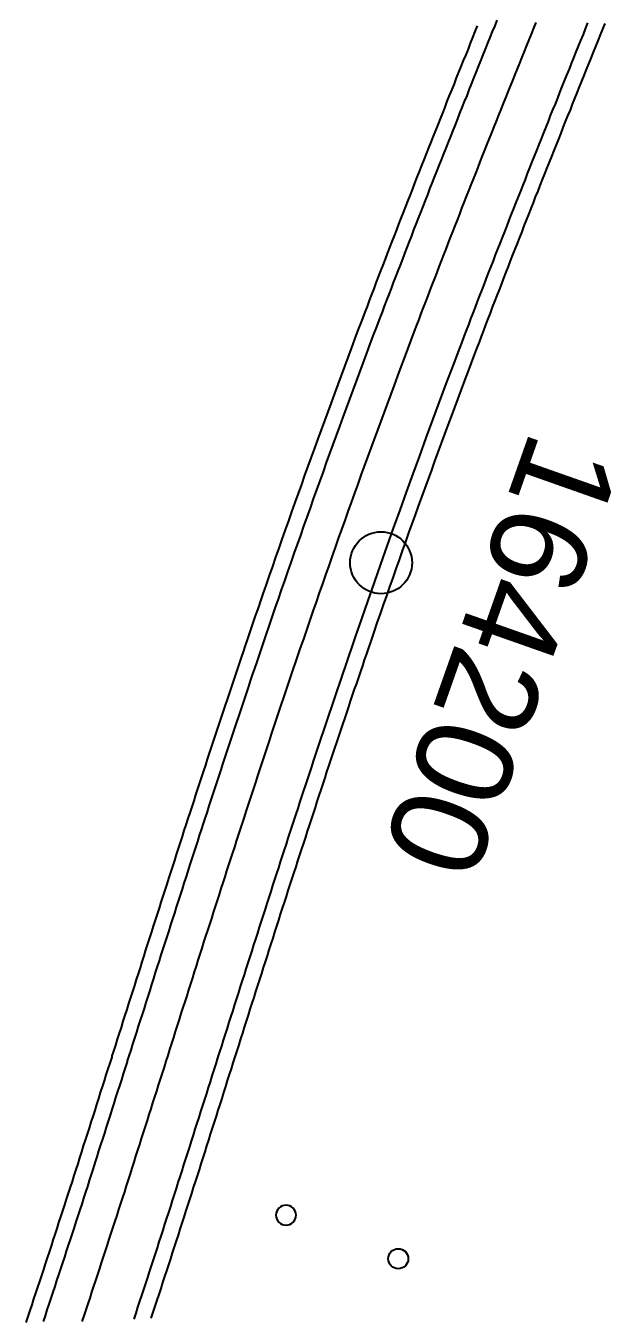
# Model space of a CAD drawing. Extents: x 2610184 to 2620710, y 1263771 to 1270672.
# Drawn here: x 2612141.7 to 2612188.9, y 1269982.1 to 1270086.4 of the extents above; entities that cross this region are included whole.
import ezdxf

# ---------------------------------------------------------------- set-up
doc = ezdxf.new("R2010")
doc.units = 0
doc.header["$LTSCALE"] = 5
doc.linetypes.add('DASHDOT', pattern=[10, 5, -2.5, 0, -2.5])
doc.layers.get('0').update_dxf_attribs({"color": 1, "linetype": 'CONTINUOUS'})
doc.layers.add('GRUNDRISS_77', color=7, linetype='CONTINUOUS')
doc.styles.add('ARIAL', font='')
doc.styles.get('ARIAL').set_extended_font_data('Arial')

# ---------------------------------------------------------------- blocks, each defined once
blk = doc.blocks.new('CDWK_PTTYP10')
at = {"color": 0}
blk.add_circle((0, 0), 0.5, dxfattribs=at)

msp = doc.modelspace()

# ---------------------------------------------------------------- linework, layer by layer
at = {"layer": 'GRUNDRISS_77', "color": 1, "linetype": 'CONTINUOUS'}
for points in [[(2612178.15, 1270086.41), (2612177.96, 1270085.94), (2612177.77, 1270085.47), (2612177.58, 1270085), (2612177.4, 1270084.53), (2612177.21, 1270084.06), (2612177.02, 1270083.6), (2612176.83, 1270083.13), (2612176.64, 1270082.66), (2612176.45, 1270082.19), (2612176.27, 1270081.72), (2612176.08, 1270081.25), (2612175.89, 1270080.78), (2612175.7, 1270080.31), (2612175.52, 1270079.84), (2612175.33, 1270079.36), (2612175.14, 1270078.89), (2612174.95, 1270078.42), (2612174.77, 1270077.95), (2612174.58, 1270077.48), (2612174.39, 1270077.01), (2612174.21, 1270076.54), (2612174.02, 1270076.07), (2612173.84, 1270075.59), (2612173.65, 1270075.12), (2612173.46, 1270074.65), (2612173.28, 1270074.18), (2612173.09, 1270073.71), (2612172.91, 1270073.23), (2612172.72, 1270072.76), (2612172.54, 1270072.29), (2612172.35, 1270071.82), (2612172.17, 1270071.34), (2612171.98, 1270070.87), (2612171.8, 1270070.4), (2612171.62, 1270069.92), (2612171.43, 1270069.45), (2612171.25, 1270068.98), (2612171.07, 1270068.5), (2612170.88, 1270068.03), (2612170.7, 1270067.55), (2612170.52, 1270067.08), (2612170.34, 1270066.61), (2612170.15, 1270066.13), (2612169.97, 1270065.66), (2612169.79, 1270065.18), (2612169.61, 1270064.71), (2612169.43, 1270064.23), (2612169.25, 1270063.75), (2612169.07, 1270063.28, 0.00772), (2612160.59, 1270039.81, 0.000027), (2612160.56, 1270039.72), (2612160.4, 1270039.24), (2612160.23, 1270038.76), (2612160.07, 1270038.28), (2612159.9, 1270037.8), (2612159.74, 1270037.32), (2612159.58, 1270036.84), (2612159.41, 1270036.36), (2612159.25, 1270035.87), (2612159.09, 1270035.39), (2612158.92, 1270034.91), (2612158.76, 1270034.43), (2612158.6, 1270033.95), (2612158.44, 1270033.47), (2612158.28, 1270032.98), (2612158.12, 1270032.5), (2612157.95, 1270032.02), (2612157.79, 1270031.54), (2612157.63, 1270031.06), (2612157.47, 1270030.58), (2612157.31, 1270030.09), (2612157.15, 1270029.61), (2612156.99, 1270029.13), (2612156.84, 1270028.65), (2612156.68, 1270028.17), (2612156.52, 1270027.69), (2612156.36, 1270027.2), (2612156.2, 1270026.72), (2612156.04, 1270026.24), (2612155.89, 1270025.76), (2612155.73, 1270025.28), (2612155.57, 1270024.8), (2612155.41, 1270024.31), (2612155.26, 1270023.83), (2612155.1, 1270023.35), (2612154.94, 1270022.87), (2612154.79, 1270022.39), (2612154.63, 1270021.9), (2612154.47, 1270021.42), (2612154.32, 1270020.94), (2612154.16, 1270020.46), (2612154.01, 1270019.98), (2612153.85, 1270019.5), (2612153.7, 1270019.02), (2612153.54, 1270018.53), (2612153.39, 1270018.05), (2612153.23, 1270017.57), (2612153.08, 1270017.09), (2612152.92, 1270016.61), (2612152.77, 1270016.13), (2612152.61, 1270015.64), (2612152.46, 1270015.16), (2612152.31, 1270014.68), (2612152.15, 1270014.2), (2612152, 1270013.72), (2612151.85, 1270013.24), (2612151.69, 1270012.76), (2612151.54, 1270012.28), (2612151.38, 1270011.79), (2612151.23, 1270011.31), (2612151.08, 1270010.83), (2612150.93, 1270010.35), (2612150.77, 1270009.87), (2612150.62, 1270009.39), (2612150.47, 1270008.91), (2612150.31, 1270008.43), (2612150.16, 1270007.95), (2612150.01, 1270007.47), (2612149.86, 1270006.99), (2612149.7, 1270006.51), (2612149.55, 1270006.03), (2612149.4, 1270005.54), (2612149.25, 1270005.06), (2612149.09, 1270004.58), (2612148.94, 1270004.1), (2612148.79, 1270003.62), (2612148.66, 1270003.23), (2612148.64, 1270003.14), (2612148.48, 1270002.66), (2612148.33, 1270002.18), (2612148.18, 1270001.71), (2612148.03, 1270001.23), (2612147.88, 1270000.75), (2612147.72, 1270000.27), (2612147.57, 1269999.79), (2612147.42, 1269999.31), (2612147.27, 1269998.83), (2612147.12, 1269998.35), (2612146.96, 1269997.88), (2612146.81, 1269997.4), (2612146.66, 1269996.92), (2612146.51, 1269996.44), (2612146.35, 1269995.96), (2612146.2, 1269995.49), (2612146.05, 1269995.01), (2612145.9, 1269994.53), (2612145.74, 1269994.06), (2612145.59, 1269993.58), (2612145.44, 1269993.1), (2612145.29, 1269992.63), (2612145.13, 1269992.15), (2612144.98, 1269991.67), (2612144.83, 1269991.2), (2612144.67, 1269990.72), (2612144.52, 1269990.25), (2612144.36, 1269989.77), (2612144.21, 1269989.3), (2612144.06, 1269988.82), (2612143.9, 1269988.35), (2612143.75, 1269987.87), (2612143.59, 1269987.4), (2612143.44, 1269986.92), (2612143.28, 1269986.45), (2612143.13, 1269985.98), (2612142.97, 1269985.5), (2612142.81, 1269985.03), (2612142.66, 1269984.56), (2612142.5, 1269984.08), (2612142.34, 1269983.61), (2612142.19, 1269983.14), (2612142.03, 1269982.67), (2612141.87, 1269982.2), (2612141.71, 1269981.72)], [(2612179.73, 1270086.86), (2612179.55, 1270086.39), (2612179.36, 1270085.93), (2612179.17, 1270085.46), (2612178.98, 1270084.99), (2612178.79, 1270084.52), (2612178.6, 1270084.05), (2612178.41, 1270083.58), (2612178.23, 1270083.11), (2612178.04, 1270082.64), (2612177.85, 1270082.17), (2612177.66, 1270081.7), (2612177.47, 1270081.23), (2612177.29, 1270080.76), (2612177.1, 1270080.29), (2612176.91, 1270079.82), (2612176.72, 1270079.35), (2612176.54, 1270078.88), (2612176.35, 1270078.41), (2612176.16, 1270077.94), (2612175.98, 1270077.47), (2612175.79, 1270077), (2612175.6, 1270076.53), (2612175.42, 1270076.06), (2612175.23, 1270075.59), (2612175.04, 1270075.12), (2612174.86, 1270074.65), (2612174.67, 1270074.18), (2612174.49, 1270073.7), (2612174.3, 1270073.23), (2612174.12, 1270072.76), (2612173.93, 1270072.29), (2612173.75, 1270071.82), (2612173.56, 1270071.34), (2612173.38, 1270070.87), (2612173.2, 1270070.4), (2612173.01, 1270069.93), (2612172.83, 1270069.45), (2612172.65, 1270068.98), (2612172.46, 1270068.51), (2612172.28, 1270068.03), (2612172.1, 1270067.56), (2612171.91, 1270067.09), (2612171.73, 1270066.61), (2612171.55, 1270066.14), (2612171.37, 1270065.67), (2612171.19, 1270065.19), (2612171.01, 1270064.72), (2612170.82, 1270064.24), (2612170.64, 1270063.77), (2612170.46, 1270063.29), (2612170.28, 1270062.82, 0.00772), (2612161.82, 1270039.38, 0.000027), (2612161.79, 1270039.3), (2612161.63, 1270038.82), (2612161.46, 1270038.34), (2612161.3, 1270037.86), (2612161.13, 1270037.38), (2612160.97, 1270036.9), (2612160.81, 1270036.42), (2612160.64, 1270035.94), (2612160.48, 1270035.46), (2612160.32, 1270034.98), (2612160.16, 1270034.5), (2612159.99, 1270034.01), (2612159.83, 1270033.53), (2612159.67, 1270033.05), (2612159.51, 1270032.57), (2612159.35, 1270032.09), (2612159.19, 1270031.61), (2612159.03, 1270031.13), (2612158.87, 1270030.65), (2612158.71, 1270030.17), (2612158.55, 1270029.69), (2612158.39, 1270029.2), (2612158.23, 1270028.72), (2612158.07, 1270028.24), (2612157.91, 1270027.76), (2612157.75, 1270027.28), (2612157.59, 1270026.8), (2612157.44, 1270026.32), (2612157.28, 1270025.84), (2612157.12, 1270025.35), (2612156.96, 1270024.87), (2612156.81, 1270024.39), (2612156.65, 1270023.91), (2612156.49, 1270023.43), (2612156.34, 1270022.95), (2612156.18, 1270022.47), (2612156.02, 1270021.99), (2612155.87, 1270021.5), (2612155.71, 1270021.02), (2612155.56, 1270020.54), (2612155.4, 1270020.06), (2612155.24, 1270019.58), (2612155.09, 1270019.1), (2612154.93, 1270018.62), (2612154.78, 1270018.14), (2612154.62, 1270017.65), (2612154.47, 1270017.17), (2612154.32, 1270016.69), (2612154.16, 1270016.21), (2612154.01, 1270015.73), (2612153.85, 1270015.25), (2612153.7, 1270014.77), (2612153.54, 1270014.29), (2612153.39, 1270013.81), (2612153.24, 1270013.32), (2612153.08, 1270012.84), (2612152.93, 1270012.36), (2612152.78, 1270011.88), (2612152.62, 1270011.4), (2612152.47, 1270010.92), (2612152.32, 1270010.44), (2612152.16, 1270009.96), (2612152.01, 1270009.48), (2612151.86, 1270009), (2612151.71, 1270008.52), (2612151.55, 1270008.03), (2612151.4, 1270007.55), (2612151.25, 1270007.07), (2612151.09, 1270006.59), (2612150.94, 1270006.11), (2612150.79, 1270005.63), (2612150.64, 1270005.15), (2612150.48, 1270004.67), (2612150.33, 1270004.19), (2612150.18, 1270003.71), (2612150.03, 1270003.23), (2612149.9, 1270002.83), (2612149.88, 1270002.75), (2612149.72, 1270002.27), (2612149.57, 1270001.79), (2612149.42, 1270001.31), (2612149.27, 1270000.83), (2612149.12, 1270000.35), (2612148.96, 1269999.87), (2612148.81, 1269999.4), (2612148.66, 1269998.92), (2612148.51, 1269998.44), (2612148.35, 1269997.96), (2612148.2, 1269997.48), (2612148.05, 1269997), (2612147.9, 1269996.52), (2612147.75, 1269996.05), (2612147.59, 1269995.57), (2612147.44, 1269995.09), (2612147.29, 1269994.61), (2612147.14, 1269994.14), (2612146.98, 1269993.66), (2612146.83, 1269993.18), (2612146.68, 1269992.7), (2612146.52, 1269992.23), (2612146.37, 1269991.75), (2612146.22, 1269991.27), (2612146.06, 1269990.8), (2612145.91, 1269990.32), (2612145.75, 1269989.85), (2612145.6, 1269989.37), (2612145.45, 1269988.89), (2612145.29, 1269988.42), (2612145.14, 1269987.94), (2612144.98, 1269987.47), (2612144.83, 1269986.99), (2612144.67, 1269986.52), (2612144.52, 1269986.04), (2612144.36, 1269985.57), (2612144.2, 1269985.1), (2612144.05, 1269984.62), (2612143.89, 1269984.15), (2612143.73, 1269983.68), (2612143.58, 1269983.2), (2612143.42, 1269982.73), (2612143.26, 1269982.26), (2612143.1, 1269981.78)], [(2612146.27, 1269981.78), (2612146.42, 1269982.26), (2612146.58, 1269982.73), (2612146.74, 1269983.21), (2612146.9, 1269983.68), (2612147.05, 1269984.16), (2612147.21, 1269984.63), (2612147.37, 1269985.11), (2612147.52, 1269985.59), (2612147.68, 1269986.06), (2612147.83, 1269986.54), (2612147.99, 1269987.01), (2612148.14, 1269987.49), (2612148.3, 1269987.97), (2612148.45, 1269988.45), (2612148.61, 1269988.92), (2612148.76, 1269989.4), (2612148.92, 1269989.88), (2612149.07, 1269990.35), (2612149.23, 1269990.83), (2612149.38, 1269991.31), (2612149.53, 1269991.79), (2612149.69, 1269992.27), (2612149.84, 1269992.74), (2612149.99, 1269993.22), (2612150.15, 1269993.7), (2612150.3, 1269994.18), (2612150.45, 1269994.66), (2612150.6, 1269995.14), (2612150.76, 1269995.61), (2612150.91, 1269996.09), (2612151.06, 1269996.57), (2612151.21, 1269997.05), (2612151.37, 1269997.53), (2612151.52, 1269998.01), (2612151.67, 1269998.49), (2612151.82, 1269998.97), (2612151.97, 1269999.45), (2612152.13, 1269999.93), (2612152.28, 1270000.4), (2612152.43, 1270000.88), (2612152.58, 1270001.36), (2612152.74, 1270001.84), (2612152.76, 1270001.93), (2612152.89, 1270002.32), (2612153.04, 1270002.8), (2612153.19, 1270003.28), (2612153.34, 1270003.76), (2612153.5, 1270004.24), (2612153.65, 1270004.72), (2612153.8, 1270005.2), (2612153.95, 1270005.69), (2612154.11, 1270006.17), (2612154.26, 1270006.65), (2612154.41, 1270007.13), (2612154.56, 1270007.61), (2612154.72, 1270008.09), (2612154.87, 1270008.57), (2612155.02, 1270009.05), (2612155.18, 1270009.53), (2612155.33, 1270010.01), (2612155.48, 1270010.49), (2612155.63, 1270010.97), (2612155.79, 1270011.45), (2612155.94, 1270011.93), (2612156.09, 1270012.41), (2612156.25, 1270012.89), (2612156.4, 1270013.37), (2612156.56, 1270013.85), (2612156.71, 1270014.33), (2612156.86, 1270014.81), (2612157.02, 1270015.29), (2612157.17, 1270015.77), (2612157.33, 1270016.26), (2612157.48, 1270016.74), (2612157.64, 1270017.22), (2612157.79, 1270017.7), (2612157.94, 1270018.18), (2612158.1, 1270018.66), (2612158.25, 1270019.14), (2612158.41, 1270019.62), (2612158.57, 1270020.1), (2612158.72, 1270020.58), (2612158.88, 1270021.06), (2612159.03, 1270021.54), (2612159.19, 1270022.02), (2612159.35, 1270022.5), (2612159.5, 1270022.98), (2612159.66, 1270023.46), (2612159.82, 1270023.94), (2612159.97, 1270024.42), (2612160.13, 1270024.9), (2612160.29, 1270025.38), (2612160.44, 1270025.86), (2612160.6, 1270026.34), (2612160.76, 1270026.82), (2612160.92, 1270027.3), (2612161.08, 1270027.78), (2612161.24, 1270028.26), (2612161.4, 1270028.74), (2612161.55, 1270029.22), (2612161.71, 1270029.7), (2612161.87, 1270030.18), (2612162.03, 1270030.66), (2612162.19, 1270031.14), (2612162.35, 1270031.62), (2612162.51, 1270032.1), (2612162.68, 1270032.58), (2612162.84, 1270033.06), (2612163, 1270033.54), (2612163.16, 1270034.02), (2612163.32, 1270034.5), (2612163.48, 1270034.97), (2612163.65, 1270035.45), (2612163.81, 1270035.93), (2612163.97, 1270036.41), (2612164.14, 1270036.89), (2612164.3, 1270037.37), (2612164.46, 1270037.85), (2612164.63, 1270038.33, -0.000027), (2612164.66, 1270038.41, -0.00772), (2612173.09, 1270061.76), (2612173.27, 1270062.23), (2612173.45, 1270062.7), (2612173.63, 1270063.17), (2612173.81, 1270063.65), (2612173.99, 1270064.12), (2612174.17, 1270064.59), (2612174.35, 1270065.07), (2612174.53, 1270065.54), (2612174.71, 1270066.01), (2612174.9, 1270066.48), (2612175.08, 1270066.95), (2612175.26, 1270067.43), (2612175.44, 1270067.9), (2612175.63, 1270068.37), (2612175.81, 1270068.84), (2612175.99, 1270069.31), (2612176.17, 1270069.78), (2612176.36, 1270070.25), (2612176.54, 1270070.72), (2612176.73, 1270071.2), (2612176.91, 1270071.67), (2612177.1, 1270072.14), (2612177.28, 1270072.61), (2612177.47, 1270073.08), (2612177.65, 1270073.55), (2612177.84, 1270074.02), (2612178.02, 1270074.49), (2612178.21, 1270074.96), (2612178.39, 1270075.43), (2612178.58, 1270075.9), (2612178.76, 1270076.37), (2612178.95, 1270076.84), (2612179.14, 1270077.31), (2612179.32, 1270077.77), (2612179.51, 1270078.24), (2612179.7, 1270078.71), (2612179.88, 1270079.18), (2612180.07, 1270079.65), (2612180.26, 1270080.12), (2612180.45, 1270080.59), (2612180.63, 1270081.06), (2612180.82, 1270081.53), (2612181.01, 1270081.99), (2612181.2, 1270082.46), (2612181.39, 1270082.93), (2612181.57, 1270083.4), (2612181.76, 1270083.87), (2612181.95, 1270084.34), (2612182.14, 1270084.8), (2612182.33, 1270085.27), (2612182.52, 1270085.74), (2612182.71, 1270086.21), (2612182.89, 1270086.68)], [(2612188.45, 1270086.6), (2612188.26, 1270086.14), (2612188.07, 1270085.67), (2612187.88, 1270085.2), (2612187.69, 1270084.74), (2612187.5, 1270084.27), (2612187.32, 1270083.8), (2612187.13, 1270083.34), (2612186.94, 1270082.87), (2612186.75, 1270082.4), (2612186.56, 1270081.94), (2612186.38, 1270081.47), (2612186.19, 1270081), (2612186, 1270080.54), (2612185.81, 1270080.07), (2612185.63, 1270079.6), (2612185.44, 1270079.13), (2612185.25, 1270078.67), (2612185.06, 1270078.2), (2612184.88, 1270077.73), (2612184.69, 1270077.26), (2612184.5, 1270076.8), (2612184.32, 1270076.33), (2612184.13, 1270075.86), (2612183.95, 1270075.39), (2612183.76, 1270074.93), (2612183.57, 1270074.46), (2612183.39, 1270073.99), (2612183.2, 1270073.52), (2612183.02, 1270073.06), (2612182.83, 1270072.59), (2612182.65, 1270072.12), (2612182.47, 1270071.65), (2612182.28, 1270071.18), (2612182.1, 1270070.71), (2612181.91, 1270070.25), (2612181.73, 1270069.78), (2612181.55, 1270069.31), (2612181.36, 1270068.84), (2612181.18, 1270068.37), (2612181, 1270067.9), (2612180.81, 1270067.43), (2612180.63, 1270066.97), (2612180.45, 1270066.5), (2612180.27, 1270066.03), (2612180.09, 1270065.56), (2612179.91, 1270065.09), (2612179.72, 1270064.62), (2612179.54, 1270064.15), (2612179.36, 1270063.68), (2612179.18, 1270063.21), (2612179, 1270062.74), (2612178.82, 1270062.27), (2612178.64, 1270061.8), (2612178.46, 1270061.33), (2612178.29, 1270060.86), (2612178.11, 1270060.39), (2612177.93, 1270059.92, 0.00772), (2612169.55, 1270036.73, 0.000027), (2612169.52, 1270036.64), (2612169.36, 1270036.17), (2612169.2, 1270035.69), (2612169.03, 1270035.22), (2612168.87, 1270034.74), (2612168.71, 1270034.27), (2612168.55, 1270033.79), (2612168.39, 1270033.31), (2612168.22, 1270032.84), (2612168.06, 1270032.36), (2612167.9, 1270031.88), (2612167.74, 1270031.41), (2612167.58, 1270030.93), (2612167.42, 1270030.45), (2612167.26, 1270029.98), (2612167.1, 1270029.5), (2612166.94, 1270029.02), (2612166.78, 1270028.54), (2612166.62, 1270028.07), (2612166.47, 1270027.59), (2612166.31, 1270027.11), (2612166.15, 1270026.64), (2612165.99, 1270026.16), (2612165.83, 1270025.68), (2612165.68, 1270025.2), (2612165.52, 1270024.72), (2612165.36, 1270024.25), (2612165.2, 1270023.77), (2612165.05, 1270023.29), (2612164.89, 1270022.81), (2612164.73, 1270022.33), (2612164.58, 1270021.85), (2612164.42, 1270021.38), (2612164.27, 1270020.9), (2612164.11, 1270020.42), (2612163.95, 1270019.94), (2612163.8, 1270019.46), (2612163.64, 1270018.98), (2612163.49, 1270018.5), (2612163.33, 1270018.03), (2612163.18, 1270017.55), (2612163.02, 1270017.07), (2612162.87, 1270016.59), (2612162.72, 1270016.11), (2612162.56, 1270015.63), (2612162.41, 1270015.15), (2612162.25, 1270014.67), (2612162.1, 1270014.19), (2612161.95, 1270013.71), (2612161.79, 1270013.23), (2612161.64, 1270012.75), (2612161.48, 1270012.28), (2612161.33, 1270011.8), (2612161.18, 1270011.32), (2612161.02, 1270010.84), (2612160.87, 1270010.36), (2612160.72, 1270009.88), (2612160.57, 1270009.4), (2612160.41, 1270008.92), (2612160.26, 1270008.44), (2612160.11, 1270007.96), (2612159.95, 1270007.48), (2612159.8, 1270007), (2612159.65, 1270006.52), (2612159.5, 1270006.04), (2612159.34, 1270005.56), (2612159.19, 1270005.08), (2612159.04, 1270004.6), (2612158.89, 1270004.12), (2612158.73, 1270003.64), (2612158.58, 1270003.16), (2612158.43, 1270002.68), (2612158.28, 1270002.2), (2612158.12, 1270001.72), (2612157.97, 1270001.24), (2612157.82, 1270000.76), (2612157.69, 1270000.36), (2612157.67, 1270000.28), (2612157.52, 1269999.8), (2612157.36, 1269999.32), (2612157.21, 1269998.84), (2612157.06, 1269998.36), (2612156.91, 1269997.88), (2612156.75, 1269997.4), (2612156.6, 1269996.92), (2612156.45, 1269996.44), (2612156.3, 1269995.96), (2612156.15, 1269995.48), (2612155.99, 1269995), (2612155.84, 1269994.52), (2612155.69, 1269994.04), (2612155.53, 1269993.56), (2612155.38, 1269993.08), (2612155.23, 1269992.6), (2612155.07, 1269992.12), (2612154.92, 1269991.64), (2612154.77, 1269991.16), (2612154.61, 1269990.68), (2612154.46, 1269990.21), (2612154.31, 1269989.73), (2612154.15, 1269989.25), (2612154, 1269988.77), (2612153.84, 1269988.29), (2612153.69, 1269987.81), (2612153.53, 1269987.33), (2612153.38, 1269986.85), (2612153.22, 1269986.37), (2612153.07, 1269985.89), (2612152.91, 1269985.41), (2612152.75, 1269984.93), (2612152.6, 1269984.45), (2612152.44, 1269983.97), (2612152.28, 1269983.5), (2612152.13, 1269983.02), (2612151.97, 1269982.54), (2612151.81, 1269982.06)]]:
    msp.add_lwpolyline(points, format="xyb", dxfattribs=at)
at = {"layer": 'GRUNDRISS_77', "color": 1, "linetype": 'DASHDOT'}
for points in [[(2612187.05, 1270086.63), (2612186.86, 1270086.16), (2612186.68, 1270085.69), (2612186.49, 1270085.22), (2612186.3, 1270084.76), (2612186.11, 1270084.29), (2612185.92, 1270083.82), (2612185.73, 1270083.36), (2612185.55, 1270082.89), (2612185.36, 1270082.42), (2612185.17, 1270081.95), (2612184.98, 1270081.49), (2612184.79, 1270081.02), (2612184.61, 1270080.55), (2612184.42, 1270080.08), (2612184.23, 1270079.62), (2612184.04, 1270079.15), (2612183.86, 1270078.68), (2612183.67, 1270078.21), (2612183.48, 1270077.75), (2612183.3, 1270077.28), (2612183.11, 1270076.81), (2612182.92, 1270076.34), (2612182.74, 1270075.87), (2612182.55, 1270075.41), (2612182.37, 1270074.94), (2612182.18, 1270074.47), (2612182, 1270074), (2612181.81, 1270073.53), (2612181.63, 1270073.06), (2612181.44, 1270072.6), (2612181.26, 1270072.13), (2612181.07, 1270071.66), (2612180.89, 1270071.19), (2612180.7, 1270070.72), (2612180.52, 1270070.25), (2612180.34, 1270069.78), (2612180.15, 1270069.31), (2612179.97, 1270068.84), (2612179.79, 1270068.38), (2612179.6, 1270067.91), (2612179.42, 1270067.44), (2612179.24, 1270066.97), (2612179.06, 1270066.5), (2612178.87, 1270066.03), (2612178.69, 1270065.56), (2612178.51, 1270065.09), (2612178.33, 1270064.62), (2612178.15, 1270064.15), (2612177.97, 1270063.68), (2612177.79, 1270063.21), (2612177.61, 1270062.74), (2612177.43, 1270062.27), (2612177.25, 1270061.8), (2612177.07, 1270061.32), (2612176.89, 1270060.85), (2612176.71, 1270060.38)], [(2612168.29, 1270037.07), (2612168.13, 1270036.59), (2612167.97, 1270036.11), (2612167.8, 1270035.64), (2612167.64, 1270035.16), (2612167.48, 1270034.68), (2612167.32, 1270034.21), (2612167.15, 1270033.73), (2612166.99, 1270033.25), (2612166.83, 1270032.78), (2612166.67, 1270032.3), (2612166.51, 1270031.82), (2612166.35, 1270031.34), (2612166.19, 1270030.87), (2612166.03, 1270030.39), (2612165.87, 1270029.91), (2612165.71, 1270029.43), (2612165.55, 1270028.96), (2612165.39, 1270028.48), (2612165.23, 1270028), (2612165.07, 1270027.52), (2612164.91, 1270027.04), (2612164.76, 1270026.57), (2612164.6, 1270026.09), (2612164.44, 1270025.61), (2612164.28, 1270025.13), (2612164.13, 1270024.65), (2612163.97, 1270024.17), (2612163.81, 1270023.69), (2612163.66, 1270023.22), (2612163.5, 1270022.74), (2612163.34, 1270022.26), (2612163.19, 1270021.78), (2612163.03, 1270021.3), (2612162.87, 1270020.82), (2612162.72, 1270020.34), (2612162.56, 1270019.86), (2612162.41, 1270019.38), (2612162.25, 1270018.91), (2612162.1, 1270018.43), (2612161.94, 1270017.95), (2612161.79, 1270017.47), (2612161.63, 1270016.99), (2612161.48, 1270016.51), (2612161.32, 1270016.03), (2612161.17, 1270015.55), (2612161.02, 1270015.07), (2612160.86, 1270014.59), (2612160.71, 1270014.11), (2612160.55, 1270013.63), (2612160.4, 1270013.15), (2612160.25, 1270012.67), (2612160.09, 1270012.19), (2612159.94, 1270011.71), (2612159.79, 1270011.23), (2612159.63, 1270010.75), (2612159.48, 1270010.27), (2612159.33, 1270009.79), (2612159.17, 1270009.31), (2612159.02, 1270008.83), (2612158.87, 1270008.35), (2612158.72, 1270007.87), (2612158.56, 1270007.39), (2612158.41, 1270006.91), (2612158.26, 1270006.43), (2612158.1, 1270005.95), (2612157.95, 1270005.47), (2612157.8, 1270004.99), (2612157.65, 1270004.51), (2612157.5, 1270004.03), (2612157.34, 1270003.55), (2612157.19, 1270003.07), (2612157.04, 1270002.59), (2612156.89, 1270002.11), (2612156.73, 1270001.63), (2612156.58, 1270001.15), (2612156.43, 1270000.67)], [(2612156.43, 1270000.67), (2612156.28, 1270000.19), (2612156.12, 1269999.71), (2612155.97, 1269999.23), (2612155.82, 1269998.75), (2612155.67, 1269998.27), (2612155.52, 1269997.79), (2612155.36, 1269997.31), (2612155.21, 1269996.83), (2612155.06, 1269996.36), (2612154.91, 1269995.88), (2612154.75, 1269995.4), (2612154.6, 1269994.92), (2612154.45, 1269994.44), (2612154.3, 1269993.96), (2612154.14, 1269993.48), (2612153.99, 1269993), (2612153.84, 1269992.52), (2612153.68, 1269992.04), (2612153.53, 1269991.56), (2612153.38, 1269991.08), (2612153.22, 1269990.6), (2612153.07, 1269990.12), (2612152.91, 1269989.64), (2612152.76, 1269989.17), (2612152.61, 1269988.69), (2612152.45, 1269988.21), (2612152.3, 1269987.73), (2612152.14, 1269987.25), (2612151.99, 1269986.77), (2612151.83, 1269986.29), (2612151.67, 1269985.81), (2612151.52, 1269985.34), (2612151.36, 1269984.86), (2612151.21, 1269984.38), (2612151.05, 1269983.9), (2612150.89, 1269983.42), (2612150.73, 1269982.95), (2612150.58, 1269982.47), (2612150.42, 1269981.99)]]:
    msp.add_lwpolyline(points, dxfattribs=at)
at = {"layer": 'GRUNDRISS_77', "color": 9, "linetype": 'CONTINUOUS'}
for points in [[(2612161.9, 1269990.38, 0.414091), (2612162.71, 1269989.57, 0.413218), (2612163.52, 1269990.38, 0.413729), (2612162.71, 1269991.18, 0.414091), (2612161.9, 1269990.38)], [(2612170.96, 1269986.86, -0.414091), (2612171.77, 1269987.67, -0.414966), (2612172.58, 1269986.86, -0.413218), (2612171.77, 1269986.05, -0.414091), (2612170.96, 1269986.86)]]:
    msp.add_lwpolyline(points, format="xyb", dxfattribs=at)
at = {"layer": 'GRUNDRISS_77', "color": 1, "linetype": 'DASHDOT'}
msp.add_arc((2612924.85, 1269777.03), 800, 159.25585, 161.03132, dxfattribs=at)

# ---------------------------------------------------------------- block references
at = {"layer": 'GRUNDRISS_77', "color": 1, "xscale": 5, "yscale": 5}
msp.add_blockref('CDWK_PTTYP10', (2612170.38, 1270043.05), dxfattribs=at)

# ---------------------------------------------------------------- texts
at = {"layer": 'GRUNDRISS_77', "color": 1, "style": 'ARIAL'}
msp.add_text('164200', height=7.812, rotation=250.5775, dxfattribs=at).set_placement((2612182.52, 1270054))

doc.saveas('drawing.dxf')
